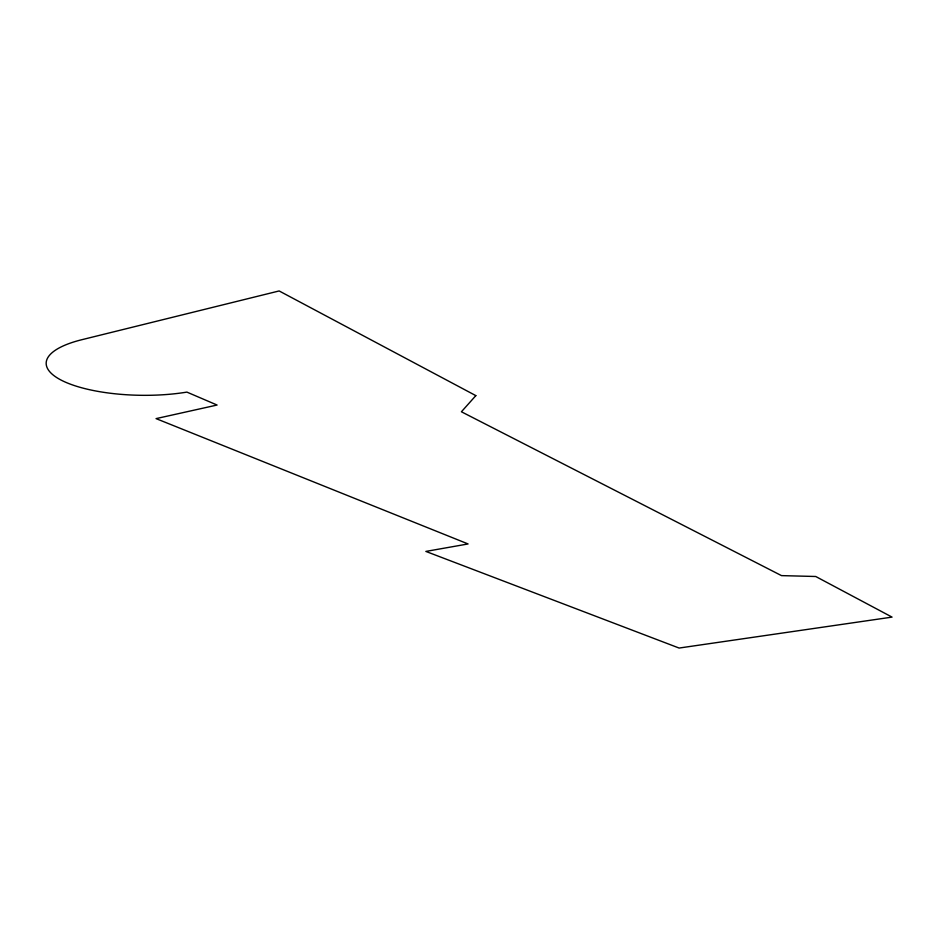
<?xml version="1.0" encoding="UTF-8"?>
<svg xmlns="http://www.w3.org/2000/svg" width="939" height="939" viewBox="0 0 939 939"><rect width="100%" height="100%" fill="white"/><g stroke="black" fill="none" stroke-linecap="round" stroke-linejoin="round"><path stroke-width="1.41" d="M475.838 395.624L461.413 411.775L781.506 575.619L815.733 576.499L892.05 617.111L679.108 648.051L425.848 551.416L468.08 543.951L156.062 418.618L217.085 405.038L186.896 392.103A95.191 30.834 0.8 0 1 62.103 380.6A95.191 30.834 0.8 0 1 81.939 339.683L279.141 290.949L475.838 395.624"/></g></svg>
